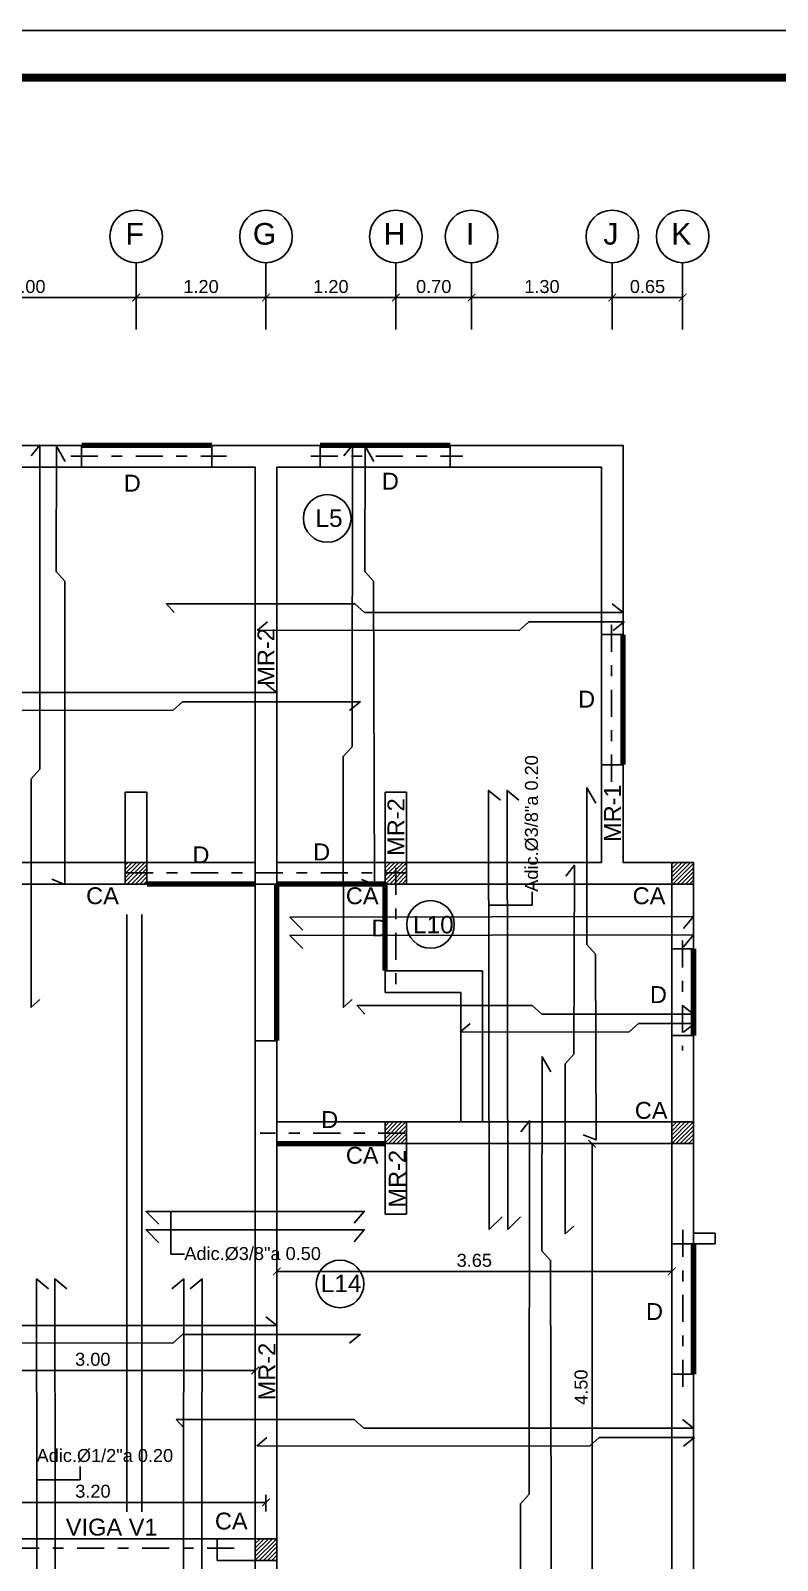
# Model space of a CAD drawing. Header units: feet. Extents: x 317 to 512, y -141 to 162.
# Drawn here: x 412.36 to 419.26, y 36.4 to 50.53 of the extents above; entities that cross this region are included whole.
import ezdxf
from ezdxf.enums import TextEntityAlignment as Align

# ---------------------------------------------------------------- set-up
doc = ezdxf.new("R2010")
doc.units = ezdxf.units.FT
doc.header["$MEASUREMENT"] = 0
doc.linetypes.add('DASHDOT', pattern=[1, 0.5, -0.25, 0, -0.25])
for name, color, linetype in [('00-DINTEL0.2', 98, 'Continuous'), ('00-LOSA', 51, 'Continuous'), ('ACERO', 4, 'Continuous'), ('columna', 9, 'Continuous'), ('DIM', 10, 'Continuous'), ('MARCO', 1, 'Continuous'), ('MUROS', 7, 'Continuous'), ('PERT-VENT', 8, 'Continuous'), ('PISO', 8, 'Continuous'), ('TEXTO', 2, 'Continuous'), ('TEXTOS', 3, 'Continuous'), ('TEXXT', 2, 'Continuous'), ('VENTANA', 8, 'Continuous'), ('VIGAS', 4, 'DASHDOT')]:
    doc.layers.add(name, color=color, linetype=linetype)
doc.layers.add('00-muro20', color=1, linetype='Continuous', lineweight=5)
doc.styles.add('DAMIAN', font='arial.ttf', dxfattribs={"height": 0.12})
doc.styles.add('RS80', font='arial.ttf', dxfattribs={"height": 0.1})
doc.styles.get("Standard").update_dxf_attribs({"font": 'arial.ttf'})
doc.dimstyles.new('KEILY', dxfattribs={"dimtxt": 0.12, "dimasz": 0.07, "dimexe": 0.07, "dimexo": 0.25, "dimgap": 0.04, "dimtad": 1, "dimzin": 1, "dimdsep": 46, "dimtxsty": 'Standard', "dimblk": 'ARCHTICK', "dimcen": 2.5, "dimclrd": 256, "dimclre": 256, "dimclrt": 7, "dimazin": 0, "dimtfac": 1, "dimtix": 1, "dimtmove": 2, "dimatfit": 1, "dimfxl": 0.35, "dimfxlon": 1, "dimtolj": 1, "dimtzin": 1, "dimarcsym": 0})

# ---------------------------------------------------------------- blocks, each defined once
blk = doc.blocks.new('A$C012446DC')
at = {"layer": 'PISO'}
h = blk.add_hatch(dxfattribs=at)
h.set_pattern_fill('ANSI31', color=256, scale=0.008571, angle=180)
h.set_pattern_definition([(225, (206536.064322, 1154820.960068), (0.0192434059784, -0.0192434059784), [])])
h.paths.add_polyline_path([(0, 0), (0.2, 0), (0.2, 0.2), (0, 0.2)])
at = {"layer": 'columna'}
blk.add_lwpolyline([(0.2, 0.2), (0, 0.2), (0, 0), (0.2, 0)], close=True, dxfattribs=at)
blk = doc.blocks.new('_ArchTick')
at = {"color": 0, "linetype": 'ByBlock', "const_width": 0.15}
blk.add_lwpolyline([(-0.5, -0.5), (0.5, 0.5)], dxfattribs=at)
blk = doc.blocks.new('*D170')
at = {"layer": 'DEFPOINTS', "color": 0, "transparency": 16777216}
for p in [(411.331, 48.063), (413.331, 48.063), (413.331, 48.028)]:
    blk.add_point(p, dxfattribs=at)
at = {"layer": 'DIM', "lineweight": -2, "transparency": 16777216}
for p, q in [((411.331, 48.063), (411.331, 48.133)), ((411.331, 48.063), (413.331, 48.063)), ((413.331, 48.063), (413.331, 48.133))]:
    blk.add_line(p, q, dxfattribs=at)
at = {"layer": 'DIM', "lineweight": -2, "transparency": 16777216, "xscale": 0.07, "yscale": 0.07, "zscale": 0.07, "rotation": 180}
blk.add_blockref('_ArchTick', (411.331, 48.063), dxfattribs=at)
at = {"layer": 'DIM', "lineweight": -2, "transparency": 16777216, "xscale": 0.07, "yscale": 0.07, "zscale": 0.07}
blk.add_blockref('_ArchTick', (413.331, 48.063), dxfattribs=at)
at = {"layer": 'DIM', "color": 7, "transparency": 16777216, "insert": (412.331, 48.164), "char_height": 0.12, "attachment_point": 5}
blk.add_mtext('\\A1;2.00', dxfattribs=at)
blk = doc.blocks.new('*D171')
at = {"layer": 'DEFPOINTS', "color": 0, "transparency": 16777216}
for p in [(414.531, 48.063), (414.531, 48.063), (413.331, 48.028)]:
    blk.add_point(p, dxfattribs=at)
at = {"layer": 'DIM', "lineweight": -2, "transparency": 16777216}
for p, q in [((413.331, 48.063), (413.331, 48.133)), ((413.331, 48.063), (414.531, 48.063)), ((414.531, 48.063), (414.531, 48.133))]:
    blk.add_line(p, q, dxfattribs=at)
at = {"layer": 'DIM', "lineweight": -2, "transparency": 16777216, "xscale": 0.07, "yscale": 0.07, "zscale": 0.07, "rotation": 180}
blk.add_blockref('_ArchTick', (413.331, 48.063), dxfattribs=at)
at = {"layer": 'DIM', "lineweight": -2, "transparency": 16777216, "xscale": 0.07, "yscale": 0.07, "zscale": 0.07}
blk.add_blockref('_ArchTick', (414.531, 48.063), dxfattribs=at)
at = {"layer": 'DIM', "color": 7, "transparency": 16777216, "insert": (413.931, 48.164), "char_height": 0.12, "attachment_point": 5}
blk.add_mtext('\\A1;1.20', dxfattribs=at)
blk = doc.blocks.new('*D172')
at = {"layer": 'DEFPOINTS', "color": 0, "transparency": 16777216}
for p in [(414.531, 48.063), (415.731, 48.063), (415.731, 48.063)]:
    blk.add_point(p, dxfattribs=at)
at = {"layer": 'DIM', "lineweight": -2, "transparency": 16777216}
for p, q in [((414.531, 48.063), (414.531, 48.133)), ((414.531, 48.063), (415.731, 48.063)), ((415.731, 48.063), (415.731, 48.133))]:
    blk.add_line(p, q, dxfattribs=at)
at = {"layer": 'DIM', "lineweight": -2, "transparency": 16777216, "xscale": 0.07, "yscale": 0.07, "zscale": 0.07, "rotation": 180}
blk.add_blockref('_ArchTick', (414.531, 48.063), dxfattribs=at)
at = {"layer": 'DIM', "lineweight": -2, "transparency": 16777216, "xscale": 0.07, "yscale": 0.07, "zscale": 0.07}
blk.add_blockref('_ArchTick', (415.731, 48.063), dxfattribs=at)
at = {"layer": 'DIM', "color": 7, "transparency": 16777216, "insert": (415.131, 48.164), "char_height": 0.12, "attachment_point": 5}
blk.add_mtext('\\A1;1.20', dxfattribs=at)
blk = doc.blocks.new('*D173')
at = {"layer": 'DEFPOINTS', "color": 0, "transparency": 16777216}
for p in [(415.731, 48.063), (416.431, 48.063), (416.431, 48.063)]:
    blk.add_point(p, dxfattribs=at)
at = {"layer": 'DIM', "lineweight": -2, "transparency": 16777216}
for p, q in [((415.731, 48.063), (415.731, 48.133)), ((415.731, 48.063), (416.431, 48.063)), ((416.431, 48.063), (416.431, 48.133))]:
    blk.add_line(p, q, dxfattribs=at)
at = {"layer": 'DIM', "lineweight": -2, "transparency": 16777216, "xscale": 0.07, "yscale": 0.07, "zscale": 0.07, "rotation": 180}
blk.add_blockref('_ArchTick', (415.731, 48.063), dxfattribs=at)
at = {"layer": 'DIM', "lineweight": -2, "transparency": 16777216, "xscale": 0.07, "yscale": 0.07, "zscale": 0.07}
blk.add_blockref('_ArchTick', (416.431, 48.063), dxfattribs=at)
at = {"layer": 'DIM', "color": 7, "transparency": 16777216, "insert": (416.081, 48.164), "char_height": 0.12, "attachment_point": 5}
blk.add_mtext('\\A1;0.70', dxfattribs=at)
blk = doc.blocks.new('*D174')
at = {"layer": 'DEFPOINTS', "color": 0, "transparency": 16777216}
for p in [(416.431, 48.063), (417.731, 48.063), (417.731, 48.063)]:
    blk.add_point(p, dxfattribs=at)
at = {"layer": 'DIM', "lineweight": -2, "transparency": 16777216}
for p, q in [((416.431, 48.063), (416.431, 48.133)), ((416.431, 48.063), (417.731, 48.063)), ((417.731, 48.063), (417.731, 48.133))]:
    blk.add_line(p, q, dxfattribs=at)
at = {"layer": 'DIM', "lineweight": -2, "transparency": 16777216, "xscale": 0.07, "yscale": 0.07, "zscale": 0.07, "rotation": 180}
blk.add_blockref('_ArchTick', (416.431, 48.063), dxfattribs=at)
at = {"layer": 'DIM', "lineweight": -2, "transparency": 16777216, "xscale": 0.07, "yscale": 0.07, "zscale": 0.07}
blk.add_blockref('_ArchTick', (417.731, 48.063), dxfattribs=at)
at = {"layer": 'DIM', "color": 7, "transparency": 16777216, "insert": (417.081, 48.164), "char_height": 0.12, "attachment_point": 5}
blk.add_mtext('\\A1;1.30', dxfattribs=at)
blk = doc.blocks.new('*D159')
at = {"layer": 'DEFPOINTS', "color": 0, "transparency": 16777216}
for p in [(417.731, 48.063), (418.381, 48.063), (418.381, 48.063)]:
    blk.add_point(p, dxfattribs=at)
at = {"layer": 'DIM', "lineweight": -2, "transparency": 16777216}
for p, q in [((417.731, 48.063), (417.731, 48.133)), ((417.731, 48.063), (418.381, 48.063)), ((418.381, 48.063), (418.381, 48.133))]:
    blk.add_line(p, q, dxfattribs=at)
at = {"layer": 'DIM', "lineweight": -2, "transparency": 16777216, "xscale": 0.07, "yscale": 0.07, "zscale": 0.07, "rotation": 180}
blk.add_blockref('_ArchTick', (417.731, 48.063), dxfattribs=at)
at = {"layer": 'DIM', "lineweight": -2, "transparency": 16777216, "xscale": 0.07, "yscale": 0.07, "zscale": 0.07}
blk.add_blockref('_ArchTick', (418.381, 48.063), dxfattribs=at)
at = {"layer": 'DIM', "color": 7, "transparency": 16777216, "insert": (418.056, 48.164), "char_height": 0.12, "attachment_point": 5}
blk.add_mtext('\\A1;0.65', dxfattribs=at)
blk = doc.blocks.new('*D418')
at = {"layer": '00-muro20', "lineweight": -2, "transparency": 16777216}
for p, q in [((411.332, 36.847), (411.332, 37.003)), ((414.531, 36.933), (411.332, 36.933)), ((414.531, 36.847), (414.531, 37.003))]:
    blk.add_line(p, q, dxfattribs=at)
at = {"layer": 'DEFPOINTS', "color": 0, "transparency": 16777216}
for p in [(411.332, 36.933), (411.332, 36.597), (414.531, 36.597)]:
    blk.add_point(p, dxfattribs=at)
at = {"layer": '00-muro20', "lineweight": -2, "transparency": 16777216, "xscale": 0.07, "yscale": 0.07, "zscale": 0.07}
for p, rotation in [((411.332, 36.933), 180.0000000000013), ((414.531, 36.933), 1.27897692436818e-12)]:
    blk.add_blockref('_ArchTick', p, dxfattribs=dict(at, rotation=rotation))
at = {"layer": '00-muro20', "color": 7, "transparency": 16777216, "insert": (412.932, 37.035), "char_height": 0.12, "attachment_point": 5}
blk.add_mtext('\\A1;3.20', dxfattribs=at)
blk = doc.blocks.new('*D423')
at = {"layer": '00-LOSA', "lineweight": -2, "transparency": 16777216}
for p, q in [((414.631, 39.067), (414.631, 39.137)), ((414.631, 39.067), (418.281, 39.067)), ((418.281, 39.067), (418.281, 39.137))]:
    blk.add_line(p, q, dxfattribs=at)
at = {"layer": 'DEFPOINTS', "color": 0, "transparency": 16777216}
for p in [(418.281, 39.067), (418.281, 38.934), (414.631, 38.862)]:
    blk.add_point(p, dxfattribs=at)
at = {"layer": '00-LOSA', "lineweight": -2, "transparency": 16777216, "xscale": 0.07, "yscale": 0.07, "zscale": 0.07, "rotation": 180}
blk.add_blockref('_ArchTick', (414.631, 39.067), dxfattribs=at)
at = {"layer": '00-LOSA', "lineweight": -2, "transparency": 16777216, "xscale": 0.07, "yscale": 0.07, "zscale": 0.07}
blk.add_blockref('_ArchTick', (418.281, 39.067), dxfattribs=at)
at = {"layer": '00-LOSA', "color": 7, "transparency": 16777216, "insert": (416.456, 39.168), "char_height": 0.12, "attachment_point": 5}
blk.add_mtext('\\A1;3.65', dxfattribs=at)
blk = doc.blocks.new('*D424')
at = {"layer": '00-LOSA', "lineweight": -2, "transparency": 16777216}
for p, q in [((417.639, 40.247), (417.474, 40.247)), ((417.544, 40.247), (417.544, 35.747)), ((417.544, 35.747), (417.474, 35.747))]:
    blk.add_line(p, q, dxfattribs=at)
at = {"layer": 'DEFPOINTS', "color": 0, "transparency": 16777216}
for p in [(417.889, 40.247), (417.544, 35.747), (417.764, 35.747)]:
    blk.add_point(p, dxfattribs=at)
at = {"layer": '00-LOSA', "lineweight": -2, "transparency": 16777216, "xscale": 0.07, "yscale": 0.07, "zscale": 0.07}
for p, rotation in [((417.544, 40.247), 90), ((417.544, 35.747), 270)]:
    blk.add_blockref('_ArchTick', p, dxfattribs=dict(at, rotation=rotation))
at = {"layer": '00-LOSA', "color": 7, "transparency": 16777216, "insert": (417.443, 37.997), "char_height": 0.12, "attachment_point": 5, "rotation": 90}
blk.add_mtext('\\A1;4.50', dxfattribs=at)
blk = doc.blocks.new('*D425')
at = {"layer": '00-LOSA', "lineweight": -2, "transparency": 16777216}
for p, q in [((411.431, 38.152), (411.431, 38.222)), ((414.431, 38.06), (414.431, 38.222)), ((414.431, 38.152), (411.431, 38.152))]:
    blk.add_line(p, q, dxfattribs=at)
at = {"layer": 'DEFPOINTS', "color": 0, "transparency": 16777216}
for p in [(411.431, 38.152), (411.431, 38.015), (414.431, 37.81)]:
    blk.add_point(p, dxfattribs=at)
at = {"layer": '00-LOSA', "lineweight": -2, "transparency": 16777216, "xscale": 0.07, "yscale": 0.07, "zscale": 0.07, "rotation": 180}
blk.add_blockref('_ArchTick', (411.431, 38.152), dxfattribs=at)
at = {"layer": '00-LOSA', "lineweight": -2, "transparency": 16777216, "xscale": 0.07, "yscale": 0.07, "zscale": 0.07}
blk.add_blockref('_ArchTick', (414.431, 38.152), dxfattribs=at)
at = {"layer": '00-LOSA', "color": 7, "transparency": 16777216, "insert": (412.931, 38.254), "char_height": 0.12, "attachment_point": 5}
blk.add_mtext('\\A1;3.00', dxfattribs=at)

msp = doc.modelspace()

# ---------------------------------------------------------------- linework, layer by layer
at = {"layer": '00-DINTEL0.2', "const_width": 0.05}
for points in [[(412.82773, 46.69669), (414.03094, 46.69669)], [(415.03094, 46.69669), (416.23414, 46.69669)], [(417.83099, 44.94989), (417.83099, 43.74669)], [(414.43094, 42.64435), (413.43094, 42.64435)], [(414.63094, 42.64435), (415.63094, 42.64435)], [(414.63094, 42.64435), (414.63094, 41.19669)], [(415.63094, 41.84435), (415.63094, 42.64435)], [(418.48094, 42.04669), (418.48094, 41.24348)], [(414.63094, 40.24669), (415.63094, 40.24669)], [(418.48094, 39.32024), (418.48094, 38.11703)]]:
    msp.add_lwpolyline(points, dxfattribs=at)
at = {"layer": '00-LOSA'}
for points in [[(401.38094, 46.69669), (401.38094, 35.54669), (405.23094, 35.54669), (405.23094, 34.79669), (408.63094, 34.79669), (408.63094, 40.99669), (411.23094, 40.99669), (411.23094, 34.79669), (414.63094, 34.79669), (414.63094, 35.54669), (418.48094, 35.54669), (418.48094, 42.84435), (417.83099, 42.84435), (417.83099, 46.69669)], [(411.43094, 46.49669), (414.43094, 46.49669), (414.43094, 42.84435), (411.43094, 42.84435)], [(414.63094, 46.49669), (417.63099, 46.49669), (417.63099, 42.84435), (414.63094, 42.84435)], [(414.43094, 42.64435), (411.43094, 42.64435), (411.43094, 36.59669), (414.43094, 36.59669)], [(418.28094, 42.64435), (414.63094, 42.64435), (414.63094, 40.44669), (418.28094, 40.44669)], [(418.28094, 40.24669), (414.63094, 40.24669), (414.63094, 35.74669), (418.28094, 35.74669)]]:
    msp.add_lwpolyline(points, close=True, dxfattribs=at)
at = {"layer": 'ACERO', "color": 1}
for p, q in [((413.24402, 42.36367), (413.24402, 36.84681)), ((413.38259, 42.36367), (413.38259, 36.84681))]:
    msp.add_line(p, q, dxfattribs=at)
at = {"layer": 'ACERO', "color": 1, "elevation": 6.12906}
for points in [[(412.3601, 46.59953), (412.44042, 46.70051), (412.44042, 43.70493), (412.36025, 43.61561), (412.36025, 41.50707), (412.44044, 41.57855)], [(412.67592, 46.54869), (412.59568, 46.68933), (412.59097, 45.53157), (412.67105, 45.44218), (412.67105, 42.64175), (412.5514, 42.68851)], [(415.52703, 46.5487), (415.44641, 46.68912), (415.44481, 45.53136), (415.52513, 45.44218), (415.53265, 42.64176), (415.41288, 42.6882)], [(417.57743, 43.39343), (417.49681, 43.53386), (417.49522, 42.08733), (417.57553, 41.99815), (417.58305, 40.28054), (417.46328, 40.32698)], [(417.16285, 40.90928), (417.08223, 41.0497), (417.08064, 39.25693), (417.16095, 39.16775), (417.16847, 35.56119), (417.0487, 35.60763)]]:
    msp.add_lwpolyline(points, dxfattribs=at)
at = {"layer": 'ACERO', "color": 1}
for points in [[(415.25044, 46.59915), (415.33092, 46.69999), (415.32589, 43.91329), (415.24558, 43.82411), (415.24612, 41.50669), (415.32643, 41.57803)], [(417.7301, 45.23393), (417.83094, 45.15344), (415.44189, 45.15344), (415.35271, 45.23376), (413.61068, 45.23376), (413.68202, 45.15345)], [(417.73847, 44.98801), (417.83932, 45.0685), (416.96, 45.0685), (416.87082, 44.98818), (414.45409, 44.99169), (414.54529, 45.06849)], [(414.5301, 44.4946), (414.63094, 44.41411), (412.24189, 44.41411), (412.15271, 44.49443), (410.41068, 44.49443), (410.48202, 44.41412)], [(415.30186, 44.24868), (415.4027, 44.32916), (413.76, 44.32916), (413.67082, 44.24885), (411.25409, 44.25236), (411.34529, 44.32916)], [(416.71389, 39.57163), (416.59476, 39.4543), (416.58846, 43.51003), (416.69831, 43.41823)], [(416.88396, 39.57163), (416.76483, 39.4543), (416.75853, 43.51003), (416.86839, 43.41823)], [(417.30085, 42.71714), (417.38133, 42.81798), (417.3763, 41.07338), (417.29598, 40.9842), (417.29653, 39.41424), (417.37684, 39.48559)], [(414.87013, 42.21898), (414.7528, 42.33811), (418.48094, 42.34441), (418.38915, 42.23455)], [(414.87013, 42.0489), (414.7528, 42.16803), (418.48094, 42.17433), (418.38915, 42.06448)], [(418.38005, 41.52194), (418.48089, 41.44146), (417.07995, 41.44146), (416.99077, 41.52177), (415.37275, 41.52177), (415.44409, 41.44146)], [(418.38843, 41.27603), (418.48927, 41.35651), (417.97251, 41.35651), (417.88333, 41.2762), (416.32742, 41.27971), (416.41862, 41.35651)], [(416.88627, 40.35685), (416.96675, 40.45769), (416.96172, 37.00881), (416.8814, 36.91963), (416.88195, 35.54281), (416.96226, 35.61415)], [(413.54059, 39.50177), (413.42326, 39.6209), (415.43862, 39.6209), (415.34682, 39.51104)], [(413.54059, 39.33169), (413.42326, 39.45082), (415.43862, 39.45082), (415.34682, 39.34097)], [(412.53616, 34.91402), (412.41703, 34.79669), (412.41073, 38.99669), (412.52059, 38.9049)], [(412.70624, 34.91402), (412.58711, 34.79669), (412.58081, 38.99669), (412.69067, 38.9049)], [(413.64596, 34.91402), (413.76509, 34.79669), (413.77139, 38.99669), (413.66154, 38.9049)], [(413.81604, 34.91402), (413.93517, 34.79669), (413.94147, 38.99669), (413.83161, 38.9049)], [(414.5301, 38.64796), (414.63094, 38.56747), (412.24189, 38.56747), (412.15271, 38.64779), (411.21581, 38.64779), (411.28716, 38.56748)], [(415.30186, 38.40204), (415.4027, 38.48252), (413.76, 38.48252), (413.67082, 38.40221), (411.25409, 38.40572), (411.34529, 38.48252)], [(418.3801, 37.69808), (418.48094, 37.61759), (415.43594, 37.61759), (415.34676, 37.69791), (413.70242, 37.69791), (413.77376, 37.6176)], [(418.38847, 37.45216), (418.48932, 37.53264), (417.61, 37.53264), (417.52082, 37.45233), (414.44814, 37.45584), (414.53934, 37.53264)]]:
    msp.add_lwpolyline(points, dxfattribs=at)
at = {"layer": 'MARCO'}
msp.add_lwpolyline([(387.97006, 50.529), (452.47006, 50.529), (452.47006, 8.529), (387.97006, 8.529)], close=True, dxfattribs=at)
at = {"layer": 'MARCO', "const_width": 0.075}
msp.add_lwpolyline([(445.29759, 50.09496), (388.40409, 50.09496), (388.40409, 8.96303), (445.29759, 8.96303)], close=True, dxfattribs=at)
at = {"layer": 'MUROS'}
for p, q in [((412.82773, 46.69669), (411.23094, 46.69669)), ((415.03094, 46.69669), (414.03094, 46.69669)), ((417.83099, 46.69669), (416.23414, 46.69669)), ((417.83099, 44.94989), (417.83099, 46.69669)), ((411.43094, 46.49669), (412.82773, 46.49669)), ((414.03094, 46.49669), (414.43094, 46.49669)), ((414.43094, 42.64435), (414.43094, 46.49669)), ((414.63094, 42.64435), (414.63094, 46.49669)), ((415.03094, 46.49669), (414.63094, 46.49669)), ((417.63099, 46.49669), (416.23414, 46.49669)), ((417.63099, 44.94989), (417.63099, 46.49669)), ((417.63099, 42.84435), (417.63099, 43.74669)), ((417.83099, 42.84435), (417.83099, 43.74669)), ((413.23094, 42.84435), (413.23094, 43.49435)), ((413.23094, 43.49435), (413.43094, 43.49435)), ((413.43094, 42.64435), (413.43094, 43.49435)), ((415.63094, 42.64435), (415.63094, 43.49435)), ((415.83094, 43.49435), (415.63094, 43.49435)), ((415.83094, 42.84435), (415.83094, 43.49435)), ((411.43094, 42.84435), (413.23094, 42.84435)), ((417.63099, 42.84435), (415.83094, 42.84435)), ((418.48094, 42.84435), (417.83099, 42.84435)), ((418.48094, 42.04669), (418.48094, 42.84435)), ((411.23094, 42.64435), (413.43094, 42.64435)), ((414.63094, 42.64435), (414.43094, 42.64435)), ((418.28094, 42.64435), (415.63094, 42.64435)), ((418.28094, 42.04669), (418.28094, 42.64435)), ((416.53094, 41.84435), (415.63094, 41.84435)), ((415.63094, 41.84435), (415.63094, 41.64435)), ((416.53094, 40.44669), (416.53094, 41.84435)), ((416.33094, 41.64435), (415.63094, 41.64435)), ((416.33094, 40.44669), (416.33094, 41.64435)), ((414.43094, 36.59669), (414.43094, 41.19669)), ((414.63094, 41.19669), (414.43094, 41.19669)), ((414.63094, 35.74669), (414.63094, 41.19669)), ((418.28094, 40.44669), (418.28093, 41.24669)), ((418.48094, 39.42024), (418.48093, 41.24669)), ((415.63094, 39.59669), (415.63094, 40.44669)), ((416.33094, 40.44669), (415.63094, 40.44669)), ((418.28094, 40.44669), (416.53094, 40.44669)), ((415.83094, 39.59669), (415.83094, 40.24669)), ((418.28094, 40.24669), (415.83094, 40.24669)), ((418.28094, 39.32024), (418.28094, 40.24669)), ((415.83094, 39.59669), (415.63094, 39.59669)), ((418.68094, 39.32024), (418.68094, 39.42024)), ((418.28094, 35.74669), (418.28094, 38.11703)), ((418.48094, 35.54669), (418.48094, 38.11703)), ((414.43094, 36.59669), (414.08094, 36.59669)), ((414.08094, 36.59669), (414.08094, 36.39669)), ((414.43094, 36.39669), (414.08094, 36.39669)), ((414.43094, 35.54669), (414.43094, 36.39669))]:
    msp.add_line(p, q, dxfattribs=at)
at = {"layer": 'MUROS', "extrusion": (-6.28888e-16, -1.94037e-15, -1)}
for p, q in [((412.82773, 46.49669), (412.82773, 46.69669)), ((414.03094, 46.69669), (414.03094, 46.49669))]:
    msp.add_line(p, q, dxfattribs=at)
at = {"layer": 'MUROS', "extrusion": (6.10446e-16, -1.94037e-15, -1)}
for p, q in [((415.03094, 46.69669), (415.03094, 46.49669)), ((416.23414, 46.49669), (416.23414, 46.69669))]:
    msp.add_line(p, q, dxfattribs=at)
at = {"layer": 'MUROS', "extrusion": (-5.65398e-18, -1.31713e-15, -1)}
for p, q in [((417.83099, 44.94989), (417.63099, 44.94989)), ((417.63099, 43.74669), (417.83099, 43.74669)), ((418.48094, 42.04669), (418.28094, 42.04669)), ((418.28093, 41.24669), (418.48093, 41.24669)), ((418.28094, 38.11703), (418.48094, 38.11703))]:
    msp.add_line(p, q, dxfattribs=at)
at = {"layer": 'MUROS', "extrusion": (1.27878e-17, -1.31713e-15, -1)}
for p, q in [((418.68094, 39.32024), (418.28094, 39.32024)), ((418.68094, 39.42024), (418.48094, 39.42024))]:
    msp.add_line(p, q, dxfattribs=at)
at = {"layer": 'PERT-VENT', "extrusion": (-1.31713e-15, 1.27878e-17, -1)}
for p, q in [((412.82773, 46.69669), (414.03094, 46.69669)), ((415.03094, 46.69669), (416.23414, 46.69669)), ((412.82773, 46.49669), (414.03094, 46.49669)), ((415.03094, 46.49669), (416.23414, 46.49669))]:
    msp.add_line(p, q, dxfattribs=at)
at = {"layer": 'PERT-VENT', "extrusion": (1.27878e-17, 1.31713e-15, -1)}
for p, q in [((417.63099, 44.94989), (417.63099, 43.74669)), ((417.83099, 44.94989), (417.83099, 43.74669))]:
    msp.add_line(p, q, dxfattribs=at)
at = {"layer": 'PERT-VENT', "extrusion": (-1.27878e-17, -1.31713e-15, -1)}
for p, q in [((418.28094, 41.24348), (418.28094, 42.04669)), ((418.48094, 41.24348), (418.48094, 42.04669))]:
    msp.add_line(p, q, dxfattribs=at)
at = {"layer": 'PERT-VENT', "extrusion": (-1.27878e-17, 1.31713e-15, -1)}
for p, q in [((418.28094, 39.32024), (418.28094, 38.11703)), ((418.48094, 39.32024), (418.48094, 38.11703))]:
    msp.add_line(p, q, dxfattribs=at)
at = {"layer": 'TEXTO'}
for p, q in [((416.99102, 42.44951), (416.99102, 42.57403)), ((416.99102, 42.44951), (416.58982, 42.44951)), ((413.65308, 39.22464), (413.65308, 39.62583)), ((413.65308, 39.22464), (413.7776, 39.22464)), ((412.81319, 37.14007), (412.81319, 37.26459)), ((412.81319, 37.14007), (412.41199, 37.14007))]:
    msp.add_line(p, q, dxfattribs=at)
for centre in [(415.097, 46.02224), (416.05138, 42.27139), (415.21548, 38.95015)]:
    msp.add_circle(centre, 0.21997, dxfattribs=at)
at = {"layer": 'VENTANA'}
for p, q in [((413.33094, 48.38453), (413.33094, 47.76659)), ((414.53094, 48.38453), (414.53094, 47.76659)), ((415.73094, 48.38453), (415.73094, 47.76659)), ((416.43094, 48.38453), (416.43094, 47.76659)), ((417.73099, 48.38453), (417.73099, 47.76659)), ((418.38094, 48.38453), (418.38094, 47.76659))]:
    msp.add_line(p, q, dxfattribs=at)
for centre in [(413.33094, 48.62742), (414.53094, 48.62742), (415.73094, 48.62742), (416.43094, 48.62742), (417.73099, 48.62742), (418.38094, 48.62742)]:
    msp.add_circle(centre, 0.24289, dxfattribs=at)
at = {"layer": 'VIGAS', "ltscale": 0.5}
for p, q in [((412.72763, 46.59669), (414.166, 46.59669)), ((414.9448, 46.59886), (416.35059, 46.59886)), ((417.72404, 45.04042), (417.72404, 43.57117)), ((413.23801, 42.74876), (415.82731, 42.74876)), ((415.72969, 42.79543), (415.72969, 41.7056)), ((418.37872, 42.12455), (418.37872, 41.10848)), ((415.81851, 40.34452), (414.47625, 40.34452)), ((418.38167, 39.44957), (418.38167, 37.98548)), ((414.23625, 36.50883), (411.5304, 36.50883))]:
    msp.add_line(p, q, dxfattribs=at)

# ---------------------------------------------------------------- block references
for p in [(413.23093, 42.64435), (415.63093, 42.64435), (418.28093, 42.64435), (415.63093, 40.24669), (418.28093, 40.24669), (414.43093, 36.39669)]:
    msp.add_blockref('A$C012446DC', p)

# ---------------------------------------------------------------- texts
at = {"layer": 'TEXTO', "style": 'RS80'}
msp.add_text('Adic.%%C3/8"a 0.20', height=0.12, rotation=90, dxfattribs=at).set_placement((417.04412, 42.57342))
for s, p in [('Adic.%%C3/8"a 0.50', (413.77699, 39.17153)), ('Adic.%%C1/2"a 0.20', (412.41175, 37.30578))]:
    msp.add_text(s, height=0.12, dxfattribs=at).set_placement(p)
at = {"layer": 'TEXTOS', "linetype": 'Continuous', "ltscale": 0.9}
for s, height, p in [('D', 0.156, (413.21677, 46.2705)), ('D', 0.156, (415.60158, 46.28862)), ('L5', 0.161, (414.98848, 45.94461)), ('D', 0.156, (417.41522, 44.27467)), ('D', 0.156, (413.85151, 42.8367)), ('D', 0.156, (414.96684, 42.86388)), ('CA', 0.156, (412.86911, 42.45876)), ('CA', 0.156, (415.26911, 42.45876)), ('CA', 0.156, (417.91911, 42.45876)), ('D', 0.156, (415.50583, 42.16065)), ('L10', 0.161, (415.89041, 42.18962)), ('D', 0.156, (418.07837, 41.54568)), ('CA', 0.156, (417.93897, 40.47621)), ('D', 0.156, (415.04089, 40.3912)), ('CA', 0.156, (415.26911, 40.0611)), ('L14', 0.161, (415.03771, 38.87523)), ('D', 0.156, (418.04254, 38.61774)), ('VIGA V1', 0.156, (412.68146, 36.62621)), ('CA', 0.156, (414.05903, 36.68227))]:
    msp.add_text(s, height=height, dxfattribs=at).set_placement(p)
for s, p in [('MR-2', (414.60912, 44.47649)), ('MR-1', (417.81026, 43.03309)), ('MR-2', (415.80975, 42.90449)), ('MR-2', (415.82136, 39.65608)), ('MR-2', (414.61761, 37.875))]:
    msp.add_text(s, height=0.156, rotation=90, dxfattribs=at).set_placement(p)
at = {"layer": 'TEXXT', "style": 'DAMIAN'}
for s, p in [('F', (413.31831, 48.55179)), ('G', (414.51831, 48.55179)), ('H', (415.71831, 48.55179)), ('I', (416.41831, 48.55179)), ('J', (417.71835, 48.55179)), ('K', (418.36831, 48.55179))]:
    msp.add_text(s, height=0.19968, dxfattribs=at).set_placement(p, align=Align.CENTER)

# ---------------------------------------------------------------- dimensions: what is measured, and where the dimension line sits
at = {"layer": '00-LOSA'}
dim = msp.add_linear_dim(base=(417.54405, 35.74669), p1=(417.88911, 40.24669), p2=(417.76403, 35.74669), angle=90, dimstyle='KEILY', override={"dimfxl": 0.3}, dxfattribs=at)
dim.commit()
dim.dimension.update_dxf_attribs({"geometry": '*D424', "text_midpoint": (417.44278, 37.99669)})
for base, p1, p2, picture, middle in [((418.28094, 39.06714), (414.63094, 38.86244), (418.28094, 38.93381), '*D423', (416.45594, 39.16845)), ((411.43094, 38.15227), (414.43094, 37.81039), (411.43094, 38.01463), '*D425', (412.93094, 38.25358))]:
    dim = msp.add_linear_dim(base=base, p1=p1, p2=p2, dimstyle='KEILY', override={"dimfxl": 0.3}, dxfattribs=at)
    dim.commit()
    dim.dimension.update_dxf_attribs({"geometry": picture, "text_midpoint": middle})
at = {"layer": '00-muro20'}
dim = msp.add_aligned_dim(p1=(414.53094, 36.59669), p2=(411.33237, 36.59669), distance=-0.33674, dimstyle='KEILY', override={"dimfxl": 0.3}, dxfattribs=at)
dim.commit()
dim.dimension.update_dxf_attribs({"geometry": '*D418', "text_midpoint": (412.93165, 37.03474)})
at = {"layer": 'DIM'}
for base, p1, p2, picture, middle in [((413.33094, 48.06292), (411.33094, 48.06292), (413.33094, 48.02792), '*D170', (412.33094, 48.16419)), ((414.53094, 48.06292), (413.33094, 48.02792), (414.53094, 48.06292), '*D171', (413.93094, 48.16419)), ((415.73094, 48.06292), (414.53094, 48.06292), (415.73094, 48.06292), '*D172', (415.13094, 48.16419)), ((416.43094, 48.06292), (415.73094, 48.06292), (416.43094, 48.06292), '*D173', (416.08094, 48.16419)), ((417.73099, 48.06292), (416.43094, 48.06292), (417.73099, 48.06292), '*D174', (417.08096, 48.16423)), ((418.38094, 48.06292), (417.73099, 48.06292), (418.38094, 48.06292), '*D159', (418.05596, 48.16419))]:
    dim = msp.add_linear_dim(base=base, p1=p1, p2=p2, dimstyle='KEILY', override={"dimfxl": 0.06}, dxfattribs=at)
    dim.commit()
    dim.dimension.update_dxf_attribs({"geometry": picture, "text_midpoint": middle})

doc.saveas('drawing.dxf')
